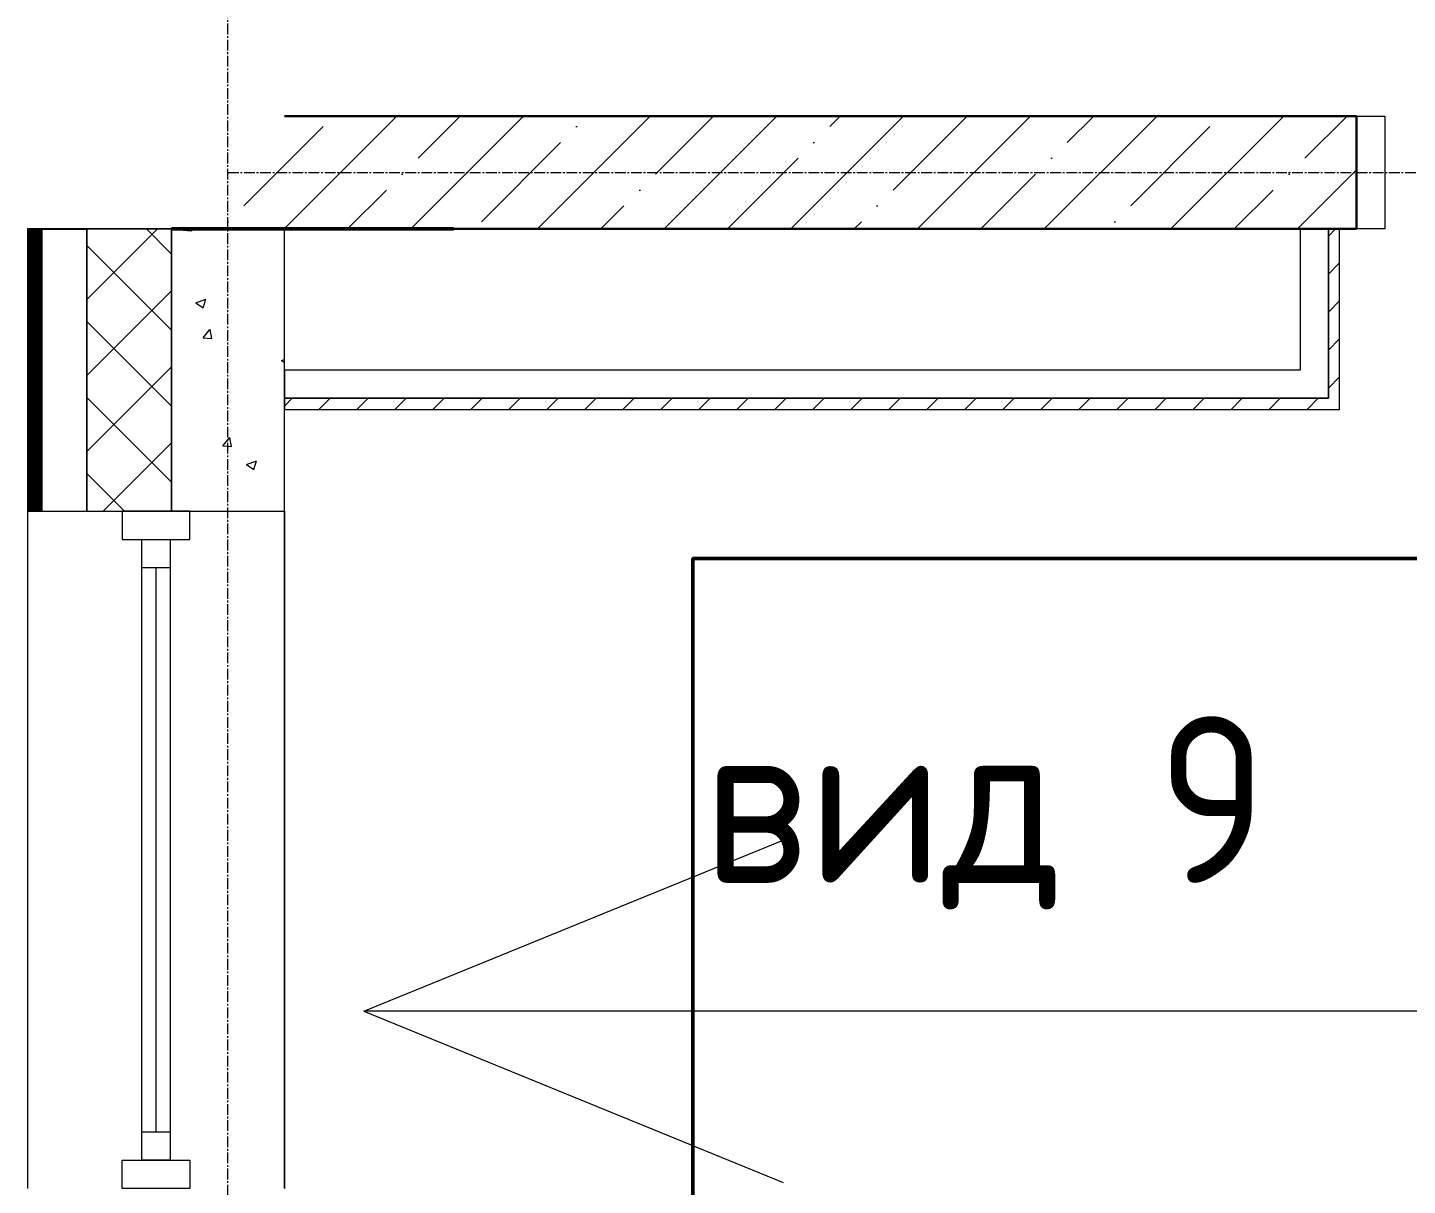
# Model space of a CAD drawing. Header units: millimetres. Extents: x -24360 to 609566, y -391049 to 148426.
# Drawn here: x 200495 to 202940, y -240335 to -238284 of the extents above; entities that cross this region are included whole.
import ezdxf

# ---------------------------------------------------------------- set-up
doc = ezdxf.new("R2010")
doc.units = ezdxf.units.MM
doc.linetypes.add('CENTER2', pattern=[28.575, 19.05, -3.175, 3.175, -3.175])
for name, color, linetype, lineweight in [('A-Wall_Материал_Газоблок_Контур', 250, 'Continuous', 0), ('АР_Двери_внутренние', 5, 'Continuous', 9), ('АР_Окна', 4, 'Continuous', 5), ('АР_Стены ГКЛ', 1, 'Continuous', 15), ('АР_Стены ЖБ', 7, 'Continuous', 30), ('АР_Стены ПЕНОблок', 52, 'Continuous', 20), ('АР_Тонкая', 254, 'Continuous', 5), ('АР_Утеплитель', 31, 'Continuous', 0), ('АР_Штриховка', 8, 'Continuous', 0), ('ОВ_Отопление', 30, 'Continuous', 5), ('Основные линии', 7, 'Continuous', 30), ('Размеры', 7, 'Continuous', 15)]:
    doc.layers.add(name, color=color, linetype=linetype, lineweight=lineweight)
doc.layers.add('АР_Оси_РД_100', color=7, linetype='Continuous', lineweight=0, true_color=0x525252)
doc.layers.add('КР_Балки-0.5', color=60, linetype='Continuous', lineweight=50, plot=False)
doc.styles.add('СПДС', font='isocpeur.ttf', dxfattribs={"width": 0.9})

msp = doc.modelspace()

# ---------------------------------------------------------------- hatches: boundary and pattern name
at = {"layer": 'АР_Стены ГКЛ', "linetype": 'Continuous', "lineweight": 0, "true_color": 0x000000}
h = msp.add_hatch(dxfattribs=at)
h.set_pattern_fill('ANSI31', color=18, scale=15, angle=-360, style=0)
h.set_pattern_definition([(45, (200850, -329440.584), (-33.67596, 33.67596), [])])
h.paths.add_polyline_path([(202820, -238640.584), (202800, -238640.584), (202800, -238940.584), (202820, -238960.584)], flags=0)
h = msp.add_hatch(dxfattribs=at)
h.set_pattern_fill('ANSI31', color=18, scale=15, style=0)
h.set_pattern_definition([(45, (200850, -329440.584), (-33.67596, 33.67596), [])])
h.paths.add_polyline_path([(202820, -238960.584), (202800, -238940.584), (200949.996, -238940.584), (200949.996, -238960.584)], flags=0)
at = {"layer": 'АР_Штриховка', "linetype": 'Continuous', "lineweight": 5, "true_color": 0x000000}
h = msp.add_hatch(dxfattribs=at)
h.set_pattern_fill('ANSI35', color=18, scale=25, style=0)
h.set_pattern_definition([(45, (200850, -329440.58), (-112.2532, 112.2532), []), (45, (200962.25, -329440.58), (-112.2532, 112.2532), [198.4375, -39.6875, 0, -39.6875])])
h.paths.add_polyline_path([(205150, -238640.584), (204950, -238440.584), (204650, -238440.584), (204650, -238640.584)], flags=0)
h.paths.add_polyline_path([(202850, -238640.584), (202850, -238440.584), (200950, -238440.584), (200750, -238640.584)], flags=0)

# ---------------------------------------------------------------- linework, layer by layer
at = {"color": 1, "lineweight": 50}
msp.add_lwpolyline([(214253, -239224.584), (201674, -239224.584), (201674, -240479.584), (214253, -240479.584)], dxfattribs=at)
at = {"layer": 'A-Wall_Материал_Газоблок_Контур', "color": 18, "linetype": 'Continuous', "lineweight": 0, "true_color": 0x000000}
for p, q in [((200495, -239140.584), (200495, -240340.584)), ((200950, -240340.584), (200950, -239140.584))]:
    msp.add_line(p, q, dxfattribs=at)
at = {"layer": 'АР_Двери_внутренние', "color": 18, "linetype": 'Continuous', "lineweight": 9, "true_color": 0x000000}
msp.add_lwpolyline([(202900, -238640.584), (202850, -238640.584), (202850, -238440.584), (202900, -238440.584)], close=True, dxfattribs=at)
at = {"layer": 'АР_Окна', "color": 18, "linetype": 'Continuous', "lineweight": 5, "true_color": 0x000000}
for p, q in [((200495, -239140.584), (200495, -240340.584)), ((200950, -239140.584), (200950, -240340.584)), ((200697.5, -239240.584), (200747.5, -239240.584)), ((200722.5, -239240.584), (200722.5, -240240.584)), ((200697.5, -240240.584), (200747.5, -240240.584))]:
    msp.add_line(p, q, dxfattribs=at)
for points in [[(200782.5, -239190.584), (200782.5, -239140.584), (200662.5, -239140.584), (200662.5, -239190.584)], [(200697.5, -239190.584), (200747.5, -239190.584), (200747.5, -240290.584), (200697.5, -240290.584)], [(200782.5, -240290.584), (200782.5, -240340.584), (200662.5, -240340.584), (200662.5, -240290.584)]]:
    msp.add_lwpolyline(points, close=True, dxfattribs=at)
at = {"layer": 'АР_Оси_РД_100', "linetype": 'CENTER2'}
for p, q in [((200850, -254440.584), (200850, -235341.905)), ((200850, -238540.584), (232410, -238540.584)), ((200850, -254440.584), (200850, -238540.584))]:
    msp.add_line(p, q, dxfattribs=at)
at = {"layer": 'АР_Стены ГКЛ', "color": 18, "linetype": 'Continuous', "lineweight": 5, "true_color": 0x000000}
for p, q in [((202800, -238640.584), (202750, -238640.584)), ((202750, -238640.584), (202750, -238890.584)), ((202800, -238940.584), (202800, -238640.584)), ((202820, -238640.584), (202800, -238640.584)), ((202800, -238640.584), (202800, -238940.584)), ((202820, -238960.584), (202820, -238640.584)), ((202750, -238890.584), (200949.996, -238890.584)), ((200949.996, -238890.584), (200949.996, -238940.584)), ((200949.996, -238940.584), (202800, -238940.584)), ((202800, -238940.584), (200949.996, -238940.584)), ((200949.996, -238940.584), (200949.996, -238960.584)), ((200949.996, -238960.584), (202820, -238960.584))]:
    msp.add_line(p, q, dxfattribs=at)
at = {"layer": 'АР_Стены ЖБ', "color": 18, "linetype": 'Continuous', "lineweight": 30, "true_color": 0x000000}
for p, q in [((202850, -238440.584), (200950, -238440.584)), ((202850, -238640.584), (202850, -238440.584)), ((200750, -238640.584), (202850, -238640.584))]:
    msp.add_line(p, q, dxfattribs=at)
at = {"layer": 'АР_Стены ПЕНОблок', "color": 18, "linetype": 'Continuous', "lineweight": 20, "true_color": 0x000000}
for p, q in [((200950, -238640.584), (200750, -238640.584)), ((200750, -238640.584), (200750, -239140.584)), ((200950, -239140.584), (200950, -238640.584)), ((200750, -239140.584), (200950, -239140.584))]:
    msp.add_line(p, q, dxfattribs=at)
at = {"layer": 'АР_Тонкая', "color": 18, "linetype": 'Continuous', "lineweight": 5, "true_color": 0x000000}
for p, q in [((200520, -238640.584), (200495, -238640.584)), ((200495, -238640.584), (200495, -239140.584)), ((200496.863, -238640.69), (200521.863, -238640.679)), ((200600, -238640.584), (200520, -238640.584)), ((200520, -238640.584), (200520, -239140.584)), ((200520, -239140.584), (200520, -238640.584)), ((200521.863, -238640.679), (200601.863, -238640.646)), ((200600, -239140.584), (200600, -238640.584)), ((200495, -239140.584), (200520, -239140.584)), ((200520, -239140.584), (200600, -239140.584))]:
    msp.add_line(p, q, dxfattribs=at)
at = {"layer": 'АР_Утеплитель', "color": 18, "linetype": 'Continuous', "lineweight": 0, "true_color": 0x000000}
for p, q in [((200750, -238640.584), (200600, -238640.584)), ((200600, -238640.584), (200600, -239140.584)), ((200601.863, -238640.646), (200751.863, -238640.584)), ((200750, -239140.584), (200750, -238640.584)), ((200600, -239140.584), (200750, -239140.584))]:
    msp.add_line(p, q, dxfattribs=at)
at = {"layer": 'АР_Штриховка', "color": 18, "linetype": 'Continuous', "lineweight": 0, "true_color": 0x000000}
for p, q in [((200495, -238641.584), (200520, -238641.584)), ((200495, -238642.584), (200520, -238642.584)), ((200495, -238643.584), (200520, -238643.584)), ((200495, -238644.584), (200520, -238644.584)), ((200495, -238645.584), (200520, -238645.584)), ((200495, -238646.584), (200520, -238646.584)), ((200495, -238647.584), (200520, -238647.584)), ((200495, -238648.584), (200520, -238648.584)), ((200495, -238649.584), (200520, -238649.584)), ((200495, -238650.584), (200520, -238650.584)), ((200495, -238651.584), (200520, -238651.584)), ((200495, -238652.584), (200520, -238652.584)), ((200495, -238653.584), (200520, -238653.584)), ((200495, -238654.584), (200520, -238654.584)), ((200495, -238655.584), (200520, -238655.584)), ((200495, -238656.584), (200520, -238656.584)), ((200495, -238657.584), (200520, -238657.584)), ((200495, -238658.584), (200520, -238658.584)), ((200495, -238659.584), (200520, -238659.584)), ((200495, -238660.584), (200520, -238660.584)), ((200495, -238661.584), (200520, -238661.584)), ((200495, -238662.584), (200520, -238662.584)), ((200495, -238663.584), (200520, -238663.584)), ((200495, -238664.584), (200520, -238664.584)), ((200600, -238765.49), (200724.907, -238640.584)), ((200750, -238684.898), (200705.685, -238640.584)), ((200770.601, -238642.462), (200772.178, -238640.584)), ((200770.601, -238642.463), (200785.783, -238643.791)), ((200786, -238643.751), (200785.416, -238640.584)), ((200495, -238665.584), (200520, -238665.584)), ((200495, -238666.584), (200520, -238666.584)), ((200495, -238667.584), (200520, -238667.584)), ((200495, -238668.584), (200520, -238668.584)), ((200495, -238669.584), (200520, -238669.584)), ((200495, -238670.584), (200520, -238670.584)), ((200495, -238671.584), (200520, -238671.584)), ((200495, -238672.584), (200520, -238672.584)), ((200495, -238673.584), (200520, -238673.584)), ((200495, -238674.584), (200520, -238674.584)), ((200495, -238675.584), (200520, -238675.584)), ((200495, -238676.584), (200520, -238676.584)), ((200495, -238677.584), (200520, -238677.584)), ((200495, -238678.584), (200520, -238678.584)), ((200495, -238679.584), (200520, -238679.584)), ((200495, -238680.584), (200520, -238680.584)), ((200495, -238681.584), (200520, -238681.584)), ((200495, -238682.584), (200520, -238682.584)), ((200495, -238683.584), (200520, -238683.584)), ((200495, -238684.584), (200520, -238684.584)), ((200495, -238685.584), (200520, -238685.584)), ((200495, -238686.584), (200520, -238686.584)), ((200495, -238687.584), (200520, -238687.584)), ((200495, -238688.584), (200520, -238688.584)), ((200750, -238819.602), (200600, -238669.602)), ((200495, -238689.584), (200520, -238689.584)), ((200495, -238690.584), (200520, -238690.584)), ((200495, -238691.584), (200520, -238691.584)), ((200495, -238692.584), (200520, -238692.584)), ((200495, -238693.584), (200520, -238693.584)), ((200495, -238694.584), (200520, -238694.584)), ((200495, -238695.584), (200520, -238695.584)), ((200495, -238696.584), (200520, -238696.584)), ((200495, -238697.584), (200520, -238697.584)), ((200495, -238698.584), (200520, -238698.584)), ((200495, -238699.584), (200520, -238699.584)), ((200495, -238700.584), (200520, -238700.584)), ((200495, -238701.584), (200520, -238701.584)), ((200495, -238702.584), (200520, -238702.584)), ((200495, -238703.584), (200520, -238703.584)), ((200495, -238704.584), (200520, -238704.584)), ((200495, -238705.584), (200520, -238705.584)), ((200495, -238706.584), (200520, -238706.584)), ((200495, -238707.584), (200520, -238707.584)), ((200495, -238708.584), (200520, -238708.584)), ((200495, -238709.584), (200520, -238709.584)), ((200495, -238710.584), (200520, -238710.584)), ((200495, -238711.584), (200520, -238711.584)), ((200495, -238712.584), (200520, -238712.584)), ((200495, -238713.584), (200520, -238713.584)), ((200495, -238714.584), (200520, -238714.584)), ((200495, -238715.584), (200520, -238715.584)), ((200495, -238716.584), (200520, -238716.584)), ((200495, -238717.584), (200520, -238717.584)), ((200495, -238718.584), (200520, -238718.584)), ((200495, -238719.584), (200520, -238719.584)), ((200495, -238720.584), (200520, -238720.584)), ((200495, -238721.584), (200520, -238721.584)), ((200495, -238722.584), (200520, -238722.584)), ((200495, -238723.584), (200520, -238723.584)), ((200495, -238724.584), (200520, -238724.584)), ((200495, -238725.584), (200520, -238725.584)), ((200495, -238726.584), (200520, -238726.584)), ((200495, -238727.584), (200520, -238727.584)), ((200495, -238728.584), (200520, -238728.584)), ((200495, -238729.584), (200520, -238729.584)), ((200495, -238730.584), (200520, -238730.584)), ((200495, -238731.584), (200520, -238731.584)), ((200495, -238732.584), (200520, -238732.584)), ((200495, -238733.584), (200520, -238733.584)), ((200495, -238734.584), (200520, -238734.584)), ((200495, -238735.584), (200520, -238735.584)), ((200495, -238736.584), (200520, -238736.584)), ((200495, -238737.584), (200520, -238737.584)), ((200495, -238738.584), (200520, -238738.584)), ((200495, -238739.584), (200520, -238739.584)), ((200495, -238740.584), (200520, -238740.584)), ((200495, -238741.584), (200520, -238741.584)), ((200495, -238742.584), (200520, -238742.584)), ((200495, -238743.584), (200520, -238743.584)), ((200495, -238744.584), (200520, -238744.584)), ((200495, -238745.584), (200520, -238745.584)), ((200495, -238746.584), (200520, -238746.584)), ((200495, -238747.584), (200520, -238747.584)), ((200495, -238748.584), (200520, -238748.584)), ((200495, -238749.584), (200520, -238749.584)), ((200495, -238750.584), (200520, -238750.584)), ((200495, -238751.584), (200520, -238751.584)), ((200495, -238752.584), (200520, -238752.584)), ((200495, -238753.584), (200520, -238753.584)), ((200495, -238754.584), (200520, -238754.584)), ((200495, -238755.584), (200520, -238755.584)), ((200495, -238756.584), (200520, -238756.584)), ((200495, -238757.584), (200520, -238757.584)), ((200495, -238758.584), (200520, -238758.584)), ((200495, -238759.584), (200520, -238759.584)), ((200495, -238760.584), (200520, -238760.584)), ((200495, -238761.584), (200520, -238761.584)), ((200495, -238762.584), (200520, -238762.584)), ((200600, -238900.194), (200750, -238750.194)), ((200495, -238763.584), (200520, -238763.584)), ((200495, -238764.584), (200520, -238764.584)), ((200495, -238765.584), (200520, -238765.584)), ((200495, -238766.584), (200520, -238766.584)), ((200495, -238767.584), (200520, -238767.584)), ((200495, -238768.584), (200520, -238768.584)), ((200495, -238769.584), (200520, -238769.584)), ((200495, -238770.584), (200520, -238770.584)), ((200495, -238771.584), (200520, -238771.584)), ((200495, -238772.584), (200520, -238772.584)), ((200495, -238773.584), (200520, -238773.584)), ((200495, -238774.584), (200520, -238774.584)), ((200495, -238775.584), (200520, -238775.584)), ((200495, -238776.584), (200520, -238776.584)), ((200495, -238777.584), (200520, -238777.584)), ((200495, -238778.584), (200520, -238778.584)), ((200495, -238779.584), (200520, -238779.584)), ((200495, -238780.584), (200520, -238780.584)), ((200495, -238781.584), (200520, -238781.584)), ((200495, -238782.584), (200520, -238782.584)), ((200495, -238783.584), (200520, -238783.584)), ((200495, -238784.584), (200520, -238784.584)), ((200495, -238785.584), (200520, -238785.584)), ((200495, -238786.584), (200520, -238786.584)), ((200793.253, -238771.617), (200805.887, -238780.139)), ((200793.279, -238771.558), (200811.064, -238764.732)), ((200805.896, -238780.142), (200811.046, -238764.793)), ((200495, -238787.584), (200520, -238787.584)), ((200495, -238788.584), (200520, -238788.584)), ((200495, -238789.584), (200520, -238789.584)), ((200495, -238790.584), (200520, -238790.584)), ((200495, -238791.584), (200520, -238791.584)), ((200495, -238792.584), (200520, -238792.584)), ((200495, -238793.584), (200520, -238793.584)), ((200495, -238794.584), (200520, -238794.584)), ((200495, -238795.584), (200520, -238795.584)), ((200495, -238796.584), (200520, -238796.584)), ((200495, -238797.584), (200520, -238797.584)), ((200495, -238798.584), (200520, -238798.584)), ((200495, -238799.584), (200520, -238799.584)), ((200495, -238800.584), (200520, -238800.584)), ((200495, -238801.584), (200520, -238801.584)), ((200495, -238802.584), (200520, -238802.584)), ((200495, -238803.584), (200520, -238803.584)), ((200495, -238804.584), (200520, -238804.584)), ((200495, -238805.584), (200520, -238805.584)), ((200495, -238806.584), (200520, -238806.584)), ((200495, -238807.584), (200520, -238807.584)), ((200495, -238808.584), (200520, -238808.584)), ((200495, -238809.584), (200520, -238809.584)), ((200495, -238810.584), (200520, -238810.584)), ((200750, -238954.306), (200600, -238804.306)), ((200495, -238811.584), (200520, -238811.584)), ((200495, -238812.584), (200520, -238812.584)), ((200495, -238813.584), (200520, -238813.584)), ((200495, -238814.584), (200520, -238814.584)), ((200495, -238815.584), (200520, -238815.584)), ((200495, -238816.584), (200520, -238816.584)), ((200495, -238817.584), (200520, -238817.584)), ((200495, -238818.584), (200520, -238818.584)), ((200495, -238819.584), (200520, -238819.584)), ((200495, -238820.584), (200520, -238820.584)), ((200495, -238821.584), (200520, -238821.584)), ((200495, -238822.584), (200520, -238822.584)), ((200495, -238823.584), (200520, -238823.584)), ((200495, -238824.584), (200520, -238824.584)), ((200495, -238825.584), (200520, -238825.584)), ((200495, -238826.584), (200520, -238826.584)), ((200495, -238827.584), (200520, -238827.584)), ((200495, -238828.584), (200520, -238828.584)), ((200495, -238829.584), (200520, -238829.584)), ((200495, -238830.584), (200520, -238830.584)), ((200495, -238831.584), (200520, -238831.584)), ((200495, -238832.584), (200520, -238832.584)), ((200495, -238833.584), (200520, -238833.584)), ((200495, -238834.584), (200520, -238834.584)), ((200495, -238835.584), (200520, -238835.584)), ((200805.845, -238833.519), (200818.09, -238818.926)), ((200805.845, -238833.52), (200821.027, -238834.848)), ((200821.243, -238834.808), (200818.306, -238818.887)), ((200495, -238836.584), (200520, -238836.584)), ((200495, -238837.584), (200520, -238837.584)), ((200495, -238838.584), (200520, -238838.584)), ((200495, -238839.584), (200520, -238839.584)), ((200495, -238840.584), (200520, -238840.584)), ((200495, -238841.584), (200520, -238841.584)), ((200495, -238842.584), (200520, -238842.584)), ((200495, -238843.584), (200520, -238843.584)), ((200495, -238844.584), (200520, -238844.584)), ((200495, -238845.584), (200520, -238845.584)), ((200495, -238846.584), (200520, -238846.584)), ((200495, -238847.584), (200520, -238847.584)), ((200495, -238848.584), (200520, -238848.584)), ((200495, -238849.584), (200520, -238849.584)), ((200495, -238850.584), (200520, -238850.584)), ((200495, -238851.584), (200520, -238851.584)), ((200495, -238852.584), (200520, -238852.584)), ((200495, -238853.584), (200520, -238853.584)), ((200495, -238854.584), (200520, -238854.584)), ((200495, -238855.584), (200520, -238855.584)), ((200495, -238856.584), (200520, -238856.584)), ((200495, -238857.584), (200520, -238857.584)), ((200495, -238858.584), (200520, -238858.584)), ((200495, -238859.584), (200520, -238859.584)), ((200495, -238860.584), (200520, -238860.584)), ((200495, -238861.584), (200520, -238861.584)), ((200495, -238862.584), (200520, -238862.584)), ((200495, -238863.584), (200520, -238863.584)), ((200495, -238864.584), (200520, -238864.584)), ((200495, -238865.584), (200520, -238865.584)), ((200495, -238866.584), (200520, -238866.584)), ((200495, -238867.584), (200520, -238867.584)), ((200495, -238868.584), (200520, -238868.584)), ((200495, -238869.584), (200520, -238869.584)), ((200495, -238870.584), (200520, -238870.584)), ((200495, -238871.584), (200520, -238871.584)), ((200495, -238872.584), (200520, -238872.584)), ((200495, -238873.584), (200520, -238873.584)), ((200495, -238874.584), (200520, -238874.584)), ((200495, -238875.584), (200520, -238875.584)), ((200495, -238876.584), (200520, -238876.584)), ((200495, -238877.584), (200520, -238877.584)), ((200495, -238878.584), (200520, -238878.584)), ((200495, -238879.584), (200520, -238879.584)), ((200495, -238880.584), (200520, -238880.584)), ((200495, -238881.584), (200520, -238881.584)), ((200495, -238882.584), (200520, -238882.584)), ((200495, -238883.584), (200520, -238883.584)), ((200495, -238884.584), (200520, -238884.584)), ((200600, -239034.898), (200750, -238884.898)), ((200944.867, -238873.882), (200950, -238877.344)), ((200944.894, -238873.824), (200950, -238871.864)), ((200495, -238885.584), (200520, -238885.584)), ((200495, -238886.584), (200520, -238886.584)), ((200495, -238887.584), (200520, -238887.584)), ((200495, -238888.584), (200520, -238888.584)), ((200495, -238889.584), (200520, -238889.584)), ((200495, -238890.584), (200520, -238890.584)), ((200495, -238891.584), (200520, -238891.584)), ((200495, -238892.584), (200520, -238892.584)), ((200495, -238893.584), (200520, -238893.584)), ((200495, -238894.584), (200520, -238894.584)), ((200495, -238895.584), (200520, -238895.584)), ((200495, -238896.584), (200520, -238896.584)), ((200495, -238897.584), (200520, -238897.584)), ((200495, -238898.584), (200520, -238898.584)), ((200495, -238899.584), (200520, -238899.584)), ((200495, -238900.584), (200520, -238900.584)), ((200495, -238901.584), (200520, -238901.584)), ((200495, -238902.584), (200520, -238902.584)), ((200495, -238903.584), (200520, -238903.584)), ((200495, -238904.584), (200520, -238904.584)), ((200495, -238905.584), (200520, -238905.584)), ((200495, -238906.584), (200520, -238906.584)), ((200495, -238907.584), (200520, -238907.584)), ((200495, -238908.584), (200520, -238908.584)), ((200495, -238909.584), (200520, -238909.584)), ((200495, -238910.584), (200520, -238910.584)), ((200495, -238911.584), (200520, -238911.584)), ((200495, -238912.584), (200520, -238912.584)), ((200495, -238913.584), (200520, -238913.584)), ((200495, -238914.584), (200520, -238914.584)), ((200495, -238915.584), (200520, -238915.584)), ((200495, -238916.584), (200520, -238916.584)), ((200495, -238917.584), (200520, -238917.584)), ((200495, -238918.584), (200520, -238918.584)), ((200495, -238919.584), (200520, -238919.584)), ((200495, -238920.584), (200520, -238920.584)), ((200495, -238921.584), (200520, -238921.584)), ((200495, -238922.584), (200520, -238922.584)), ((200495, -238923.584), (200520, -238923.584)), ((200495, -238924.584), (200520, -238924.584)), ((200495, -238925.584), (200520, -238925.584)), ((200495, -238926.584), (200520, -238926.584)), ((200495, -238927.584), (200520, -238927.584)), ((200495, -238928.584), (200520, -238928.584)), ((200495, -238929.584), (200520, -238929.584)), ((200495, -238930.584), (200520, -238930.584)), ((200495, -238931.584), (200520, -238931.584)), ((200495, -238932.584), (200520, -238932.584)), ((200495, -238933.584), (200520, -238933.584)), ((200495, -238934.584), (200520, -238934.584)), ((200495, -238935.584), (200520, -238935.584)), ((200495, -238936.584), (200520, -238936.584)), ((200495, -238937.584), (200520, -238937.584)), ((200495, -238938.584), (200520, -238938.584)), ((200495, -238939.584), (200520, -238939.584)), ((200495, -238940.584), (200520, -238940.584)), ((200495, -238941.584), (200520, -238941.584)), ((200495, -238942.584), (200520, -238942.584)), ((200495, -238943.584), (200520, -238943.584)), ((200495, -238944.584), (200520, -238944.584)), ((200495, -238945.584), (200520, -238945.584)), ((200495, -238946.584), (200520, -238946.584)), ((200495, -238947.584), (200520, -238947.584)), ((200495, -238948.584), (200520, -238948.584)), ((200495, -238949.584), (200520, -238949.584)), ((200495, -238950.584), (200520, -238950.584)), ((200495, -238951.584), (200520, -238951.584)), ((200495, -238952.584), (200520, -238952.584)), ((200495, -238953.584), (200520, -238953.584)), ((200495, -238954.584), (200520, -238954.584)), ((200495, -238955.584), (200520, -238955.584)), ((200495, -238956.584), (200520, -238956.584)), ((200495, -238957.584), (200520, -238957.584)), ((200750, -239089.01), (200600, -238939.01)), ((200495, -238958.584), (200520, -238958.584)), ((200495, -238959.584), (200520, -238959.584)), ((200495, -238960.584), (200520, -238960.584)), ((200495, -238961.584), (200520, -238961.584)), ((200495, -238962.584), (200520, -238962.584)), ((200495, -238963.584), (200520, -238963.584)), ((200495, -238964.584), (200520, -238964.584)), ((200495, -238965.584), (200520, -238965.584)), ((200495, -238966.584), (200520, -238966.584)), ((200495, -238967.584), (200520, -238967.584)), ((200495, -238968.584), (200520, -238968.584)), ((200495, -238969.584), (200520, -238969.584)), ((200495, -238970.584), (200520, -238970.584)), ((200495, -238971.584), (200520, -238971.584)), ((200495, -238972.584), (200520, -238972.584)), ((200495, -238973.584), (200520, -238973.584)), ((200495, -238974.584), (200520, -238974.584)), ((200495, -238975.584), (200520, -238975.584)), ((200495, -238976.584), (200520, -238976.584)), ((200495, -238977.584), (200520, -238977.584)), ((200495, -238978.584), (200520, -238978.584)), ((200495, -238979.584), (200520, -238979.584)), ((200495, -238980.584), (200520, -238980.584)), ((200495, -238981.584), (200520, -238981.584)), ((200495, -238982.584), (200520, -238982.584)), ((200495, -238983.584), (200520, -238983.584)), ((200495, -238984.584), (200520, -238984.584)), ((200495, -238985.584), (200520, -238985.584)), ((200495, -238986.584), (200520, -238986.584)), ((200495, -238987.584), (200520, -238987.584)), ((200495, -238988.584), (200520, -238988.584)), ((200495, -238989.584), (200520, -238989.584)), ((200495, -238990.584), (200520, -238990.584)), ((200495, -238991.584), (200520, -238991.584)), ((200495, -238992.584), (200520, -238992.584)), ((200495, -238993.584), (200520, -238993.584)), ((200495, -238994.584), (200520, -238994.584)), ((200495, -238995.584), (200520, -238995.584)), ((200495, -238996.584), (200520, -238996.584)), ((200495, -238997.584), (200520, -238997.584)), ((200495, -238998.584), (200520, -238998.584)), ((200495, -238999.584), (200520, -238999.584)), ((200495, -239000.584), (200520, -239000.584)), ((200495, -239001.584), (200520, -239001.584)), ((200495, -239002.584), (200520, -239002.584)), ((200495, -239003.584), (200520, -239003.584)), ((200495, -239004.584), (200520, -239004.584)), ((200495, -239005.584), (200520, -239005.584)), ((200495, -239006.584), (200520, -239006.584)), ((200495, -239007.584), (200520, -239007.584)), ((200495, -239008.584), (200520, -239008.584)), ((200495, -239009.584), (200520, -239009.584)), ((200495, -239010.584), (200520, -239010.584)), ((200495, -239011.584), (200520, -239011.584)), ((200495, -239012.584), (200520, -239012.584)), ((200495, -239013.584), (200520, -239013.584)), ((200495, -239014.584), (200520, -239014.584)), ((200495, -239015.584), (200520, -239015.584)), ((200495, -239016.584), (200520, -239016.584)), ((200495, -239017.584), (200520, -239017.584)), ((200495, -239018.584), (200520, -239018.584)), ((200495, -239019.584), (200520, -239019.584)), ((200495, -239020.584), (200520, -239020.584)), ((200495, -239021.584), (200520, -239021.584)), ((200495, -239022.584), (200520, -239022.584)), ((200495, -239023.584), (200520, -239023.584)), ((200495, -239024.584), (200520, -239024.584)), ((200495, -239025.584), (200520, -239025.584)), ((200495, -239026.584), (200520, -239026.584)), ((200495, -239027.584), (200520, -239027.584)), ((200495, -239028.584), (200520, -239028.584)), ((200495, -239029.584), (200520, -239029.584)), ((200495, -239030.584), (200520, -239030.584)), ((200495, -239031.584), (200520, -239031.584)), ((200629.018, -239140.584), (200750, -239019.602)), ((200841.088, -239024.576), (200853.333, -239009.983)), ((200841.088, -239024.577), (200856.27, -239025.905)), ((200856.486, -239025.865), (200853.549, -239009.944)), ((200495, -239032.584), (200520, -239032.584)), ((200495, -239033.584), (200520, -239033.584)), ((200495, -239034.584), (200520, -239034.584)), ((200495, -239035.584), (200520, -239035.584)), ((200495, -239036.584), (200520, -239036.584)), ((200495, -239037.584), (200520, -239037.584)), ((200495, -239038.584), (200520, -239038.584)), ((200495, -239039.584), (200520, -239039.584)), ((200495, -239040.584), (200520, -239040.584)), ((200495, -239041.584), (200520, -239041.584)), ((200495, -239042.584), (200520, -239042.584)), ((200495, -239043.584), (200520, -239043.584)), ((200495, -239044.584), (200520, -239044.584)), ((200495, -239045.584), (200520, -239045.584)), ((200495, -239046.584), (200520, -239046.584)), ((200495, -239047.584), (200520, -239047.584)), ((200495, -239048.584), (200520, -239048.584)), ((200495, -239049.584), (200520, -239049.584)), ((200495, -239050.584), (200520, -239050.584)), ((200495, -239051.584), (200520, -239051.584)), ((200495, -239052.584), (200520, -239052.584)), ((200495, -239053.584), (200520, -239053.584)), ((200495, -239054.584), (200520, -239054.584)), ((200495, -239055.584), (200520, -239055.584)), ((200883.092, -239058.012), (200900.876, -239051.185)), ((200895.708, -239066.595), (200900.858, -239051.246)), ((200495, -239056.584), (200520, -239056.584)), ((200495, -239057.584), (200520, -239057.584)), ((200495, -239058.584), (200520, -239058.584)), ((200495, -239059.584), (200520, -239059.584)), ((200495, -239060.584), (200520, -239060.584)), ((200495, -239061.584), (200520, -239061.584)), ((200495, -239062.584), (200520, -239062.584)), ((200495, -239063.584), (200520, -239063.584)), ((200495, -239064.584), (200520, -239064.584)), ((200495, -239065.584), (200520, -239065.584)), ((200495, -239066.584), (200520, -239066.584)), ((200495, -239067.584), (200520, -239067.584)), ((200495, -239068.584), (200520, -239068.584)), ((200495, -239069.584), (200520, -239069.584)), ((200495, -239070.584), (200520, -239070.584)), ((200495, -239071.584), (200520, -239071.584)), ((200495, -239072.584), (200520, -239072.584)), ((200495, -239073.584), (200520, -239073.584)), ((200495, -239074.584), (200520, -239074.584)), ((200495, -239075.584), (200520, -239075.584)), ((200495, -239076.584), (200520, -239076.584)), ((200495, -239077.584), (200520, -239077.584)), ((200495, -239078.584), (200520, -239078.584)), ((200495, -239079.584), (200520, -239079.584)), ((200666.87, -239140.584), (200600, -239073.713)), ((200883.065, -239058.07), (200895.7, -239066.592)), ((200495, -239080.584), (200520, -239080.584)), ((200495, -239081.584), (200520, -239081.584)), ((200495, -239082.584), (200520, -239082.584)), ((200495, -239083.584), (200520, -239083.584)), ((200495, -239084.584), (200520, -239084.584)), ((200495, -239085.584), (200520, -239085.584)), ((200495, -239086.584), (200520, -239086.584)), ((200495, -239087.584), (200520, -239087.584)), ((200495, -239088.584), (200520, -239088.584)), ((200495, -239089.584), (200520, -239089.584)), ((200495, -239090.584), (200520, -239090.584)), ((200495, -239091.584), (200520, -239091.584)), ((200495, -239092.584), (200520, -239092.584)), ((200495, -239093.584), (200520, -239093.584)), ((200495, -239094.584), (200520, -239094.584)), ((200495, -239095.584), (200520, -239095.584)), ((200495, -239096.584), (200520, -239096.584)), ((200495, -239097.584), (200520, -239097.584)), ((200495, -239098.584), (200520, -239098.584)), ((200495, -239099.584), (200520, -239099.584)), ((200495, -239100.584), (200520, -239100.584)), ((200495, -239101.584), (200520, -239101.584)), ((200495, -239102.584), (200520, -239102.584)), ((200495, -239103.584), (200520, -239103.584)), ((200495, -239104.584), (200520, -239104.584)), ((200495, -239105.584), (200520, -239105.584)), ((200495, -239106.584), (200520, -239106.584)), ((200495, -239107.584), (200520, -239107.584)), ((200495, -239108.584), (200520, -239108.584)), ((200495, -239109.584), (200520, -239109.584)), ((200495, -239110.584), (200520, -239110.584)), ((200495, -239111.584), (200520, -239111.584)), ((200495, -239112.584), (200520, -239112.584)), ((200495, -239113.584), (200520, -239113.584)), ((200495, -239114.584), (200520, -239114.584)), ((200495, -239115.584), (200520, -239115.584)), ((200495, -239116.584), (200520, -239116.584)), ((200495, -239117.584), (200520, -239117.584)), ((200495, -239118.584), (200520, -239118.584)), ((200495, -239119.584), (200520, -239119.584)), ((200495, -239120.584), (200520, -239120.584)), ((200495, -239121.584), (200520, -239121.584)), ((200495, -239122.584), (200520, -239122.584)), ((200495, -239123.584), (200520, -239123.584)), ((200495, -239124.584), (200520, -239124.584)), ((200495, -239125.584), (200520, -239125.584)), ((200495, -239126.584), (200520, -239126.584)), ((200495, -239127.584), (200520, -239127.584)), ((200495, -239128.584), (200520, -239128.584)), ((200495, -239129.584), (200520, -239129.584)), ((200495, -239130.584), (200520, -239130.584)), ((200495, -239131.584), (200520, -239131.584)), ((200495, -239132.584), (200520, -239132.584)), ((200495, -239133.584), (200520, -239133.584)), ((200495, -239134.584), (200520, -239134.584)), ((200495, -239135.584), (200520, -239135.584)), ((200495, -239136.584), (200520, -239136.584)), ((200495, -239137.584), (200520, -239137.584)), ((200495, -239138.584), (200520, -239138.584)), ((200495, -239139.584), (200520, -239139.584)), ((200495, -239140.584), (200520, -239140.584))]:
    msp.add_line(p, q, dxfattribs=at)
at = {"layer": 'КР_Балки-0.5', "color": 18, "ltscale": 200, "true_color": 0x000000}
msp.add_line((200750, -238640.584), (201250, -238640.584), dxfattribs=at)
msp.add_line((200750, -238640.584), (201250, -238640.584), dxfattribs=at)
at = {"layer": 'ОВ_Отопление', "color": 18, "true_color": 0x000000}
for p, q in [((200950, -238640.584), (202750, -238640.584)), ((200950, -238890.584), (200950, -238640.584)), ((202750, -238640.584), (202750, -238890.584)), ((202750, -238890.584), (200950, -238890.584))]:
    msp.add_line(p, q, dxfattribs=at)
at = {"layer": 'Размеры'}
for points in [[(201090.828, -240026.584), (201834.001, -239723.309)], [(203694.917, -240026.584), (201090.828, -240026.584)], [(201090.828, -240026.584), (201834.001, -240329.859)]]:
    msp.add_lwpolyline(points, dxfattribs=at)

# ---------------------------------------------------------------- texts
at = {"layer": 'Основные линии', "insert": (201691.685, -239503.931), "char_height": 295.2401, "attachment_point": 1, "style": 'СПДС'}
msp.add_mtext_dynamic_manual_height_columns('вид 9', width=1990.98948, gutter_width=991.045, heights=[0], dxfattribs=at)

doc.saveas('drawing.dxf')
